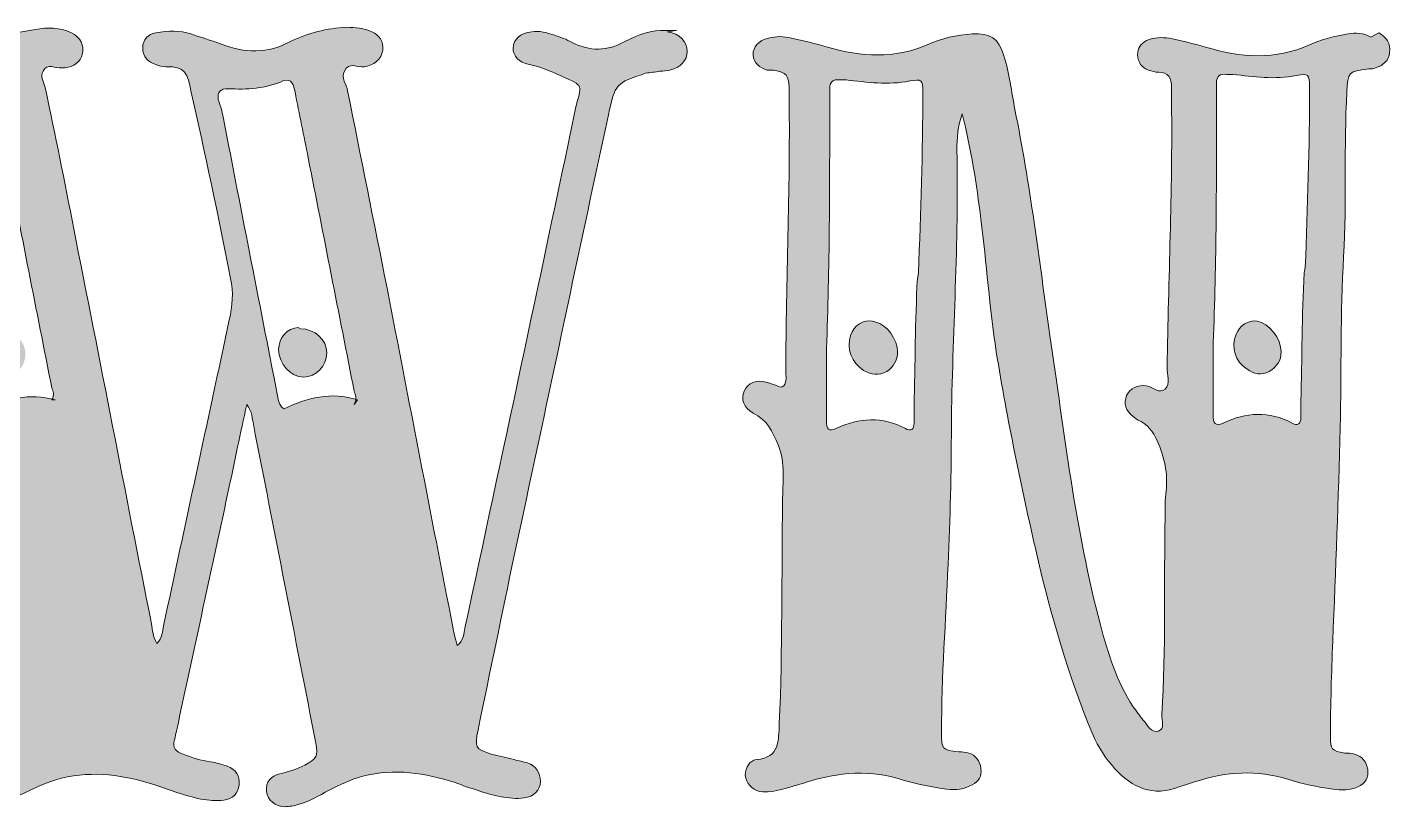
# Model space of a CAD drawing. Header units: inches. Extents: x 199 to 881, y -919 to -164.
# Drawn here: x 529.5 to 838, y -913.8 to -737.5 of the extents above; entities that cross this region are included whole.
import ezdxf

# ---------------------------------------------------------------- set-up
doc = ezdxf.new("R2010")
doc.units = ezdxf.units.IN
doc.header["$MEASUREMENT"] = 0
doc.layers.add('Layer 1', color=7, linetype='Continuous')

# ---------------------------------------------------------------- blocks, each defined once
blk = doc.blocks.new('block 6')
at = {"layer": 'Layer 1', "true_color": 0x040404}
h = blk.add_hatch(color=18, dxfattribs=at)
h.dxf.hatch_style = 2
edge = h.paths.add_edge_path()
edge.add_spline(control_points=[(674.41, -738.53), (677.14, -739.03), (678.87, -740.76), (678.87, -742.99), (678.87, -744.97), (677.38, -746.71), (674.91, -747.2), (674.16, -747.45), (673.42, -747.45), (672.67, -747.45), (671.68, -747.7), (670.44, -747.7), (669.45, -747.95), (662.76, -750.18), (662.51, -750.18), (661.02, -757.37), (653.83, -790.59), (646.89, -823.81), (639.7, -857.02), (636.98, -870.16), (634.25, -883.3), (631.52, -896.44), (630.78, -900.41), (630.78, -900.65), (634.5, -901.9), (636.23, -902.39), (637.97, -902.64), (639.7, -903.14), (640.7, -903.38), (641.69, -903.63), (642.68, -903.88), (644.66, -904.62), (645.65, -906.11), (645.65, -908.09), (645.65, -910.07), (644.17, -911.56), (641.93, -911.81), (640.2, -912.06), (638.46, -911.81), (636.73, -911.56), (633.26, -910.82), (629.79, -909.58), (626.32, -908.34), (619.62, -906.11), (612.68, -905.12), (605.49, -906.85), (602.77, -907.6), (600.29, -908.84), (597.81, -910.07), (595.58, -911.31), (593.34, -912.55), (590.87, -913.3), (589.87, -913.55), (588.88, -913.79), (587.89, -913.79), (585.66, -913.79), (583.92, -912.31), (583.68, -910.32), (583.43, -908.09), (584.67, -906.85), (586.65, -906.36), (588.64, -905.86), (590.62, -905.37), (592.35, -904.37), (595.08, -902.89), (595.33, -902.39), (594.83, -899.41), (590.12, -875.37), (585.41, -851.32), (580.7, -827.28), (580.45, -826.04), (580.45, -824.55), (579.22, -822.81), (577.73, -829.51), (576.49, -835.46), (575.25, -841.41), (571.28, -859.75), (567.32, -878.1), (563.35, -896.44), (563.1, -897.18), (563.1, -897.93), (562.85, -898.67), (562.36, -900.41), (563.1, -901.4), (564.84, -901.9), (566.82, -902.64), (568.8, -903.38), (571.03, -903.63), (572.27, -903.88), (573.51, -904.13), (574.75, -904.62), (576.74, -905.37), (577.73, -906.85), (577.48, -908.84), (577.23, -910.82), (575.99, -912.06), (574.01, -912.31), (572.27, -912.55), (570.54, -912.31), (568.8, -912.06), (565.33, -911.31), (561.86, -910.07), (558.39, -908.84), (551.45, -906.61), (544.51, -905.61), (537.32, -907.35), (534.35, -908.09), (531.62, -909.33), (529.14, -910.57), (526.91, -911.56), (524.68, -912.55), (522.2, -913.05), (521.21, -913.3), (520.21, -913.55), (519.22, -913.55), (517.24, -913.55), (515.75, -912.31), (515.5, -910.57), (515.26, -908.84), (516.25, -907.35), (518.23, -906.61), (519.97, -905.86), (521.7, -905.61), (523.44, -904.87), (527.4, -903.14), (527.65, -902.64), (526.91, -898.67), (523.69, -882.06), (520.46, -865.45), (517.24, -848.85), (516.25, -843.39), (515.26, -837.94), (514.26, -832.48), (513.27, -826.78), (510.8, -822.57), (504.84, -821.08), (502.86, -820.58), (501.87, -819.1), (502.12, -817.11), (502.37, -815.13), (503.85, -813.89), (506.33, -813.64), (510.55, -813.15), (510.55, -813.15), (509.8, -808.68), (506.08, -789.84), (502.61, -771), (498.15, -752.41), (497.16, -748.2), (496.66, -746.21), (491.95, -746.46), (491.71, -746.46), (491.46, -746.46), (491.21, -746.46), (488.73, -745.96), (487.49, -744.48), (487.49, -742.49), (487.49, -740.51), (488.98, -739.03), (491.46, -738.78), (493.94, -738.53), (496.42, -738.53), (498.9, -739.27), (501.13, -740.02), (503.36, -740.76), (505.59, -741.5), (510.8, -743.49), (516, -743.73), (521.21, -741.01), (524.43, -739.27), (527.9, -738.53), (531.37, -738.03), (534.1, -737.54), (536.82, -737.54), (539.55, -738.78), (541.53, -739.77), (542.53, -741.75), (542.03, -743.49), (541.53, -745.47), (540.05, -746.46), (538.06, -746.71), (537.82, -746.71), (537.57, -746.71), (537.32, -746.71), (535.83, -746.96), (534.1, -745.47), (533.11, -747.45), (532.36, -748.69), (533.35, -749.93), (533.6, -751.17), (535.83, -761.83), (538.06, -772.49), (540.05, -783.15), (546, -812.9), (551.7, -842.65), (557.65, -872.4), (557.9, -873.88), (557.9, -875.37), (558.89, -876.86), (560.13, -875.62), (560.13, -874.13), (560.37, -872.89), (565.33, -849.84), (570.29, -826.78), (575.25, -803.73), (575.99, -800.5), (576.24, -797.53), (575.5, -794.31), (572.77, -780.18), (569.79, -766.04), (566.57, -751.92), (565.83, -748.2), (565.33, -746.21), (560.87, -746.46), (560.13, -746.46), (559.38, -746.21), (558.64, -745.96), (556.9, -745.47), (555.67, -744.23), (555.67, -742.25), (555.67, -740.26), (556.9, -739.03), (558.64, -738.78), (561.37, -738.28), (564.09, -738.28), (566.57, -739.03), (568.8, -739.77), (571.03, -740.51), (573.26, -741.26), (578.72, -743.49), (583.92, -743.49), (589.13, -740.76), (593.1, -738.78), (597.31, -737.79), (601.77, -737.54), (603.76, -737.54), (605.74, -737.79), (607.48, -738.53), (609.21, -739.27), (610.2, -740.76), (609.96, -742.74), (609.71, -744.73), (607.97, -746.21), (605.74, -746.46), (604.25, -746.71), (602.27, -745.22), (601.28, -747.45), (600.53, -748.94), (601.77, -750.43), (602.02, -751.92), (605, -766.79), (607.97, -781.66), (610.95, -796.54), (615.9, -822.07), (620.86, -847.61), (625.82, -873.14), (626.07, -874.38), (626.32, -875.62), (626.81, -877.35), (628.3, -876.11), (628.3, -874.63), (628.55, -873.39), (636.98, -834.22), (645.4, -795.05), (653.59, -755.88), (654.83, -750.43), (655.82, -750.92), (650.11, -748.45), (647.88, -747.45), (645.65, -746.46), (643.17, -745.96), (640.7, -745.47), (639.45, -743.98), (639.45, -742.25), (639.45, -740.26), (641.19, -738.78), (643.67, -738.53), (645.4, -738.28), (647.14, -738.78), (648.63, -739.27), (650.11, -739.77), (651.6, -740.26), (652.84, -741.01), (656.81, -742.99), (660.77, -742.99), (664.74, -740.76), (667.72, -739.27), (670.69, -738.03), (674.16, -738.28), (674.91, -738.28), (675.65, -738.28), (676.39, -738.28), (676.39, -738.28), (674.41, -738.53), (674.41, -738.53)], knot_values=[0, 0, 0, 0, 1, 1, 1, 2, 2, 2, 3, 3, 3, 4, 4, 4, 5, 5, 5, 6, 6, 6, 7, 7, 7, 8, 8, 8, 9, 9, 9, 10, 10, 10, 11, 11, 11, 12, 12, 12, 13, 13, 13, 14, 14, 14, 15, 15, 15, 16, 16, 16, 17, 17, 17, 18, 18, 18, 19, 19, 19, 20, 20, 20, 21, 21, 21, 22, 22, 22, 23, 23, 23, 24, 24, 24, 25, 25, 25, 26, 26, 26, 27, 27, 27, 28, 28, 28, 29, 29, 29, 30, 30, 30, 31, 31, 31, 32, 32, 32, 33, 33, 33, 34, 34, 34, 35, 35, 35, 36, 36, 36, 37, 37, 37, 38, 38, 38, 39, 39, 39, 40, 40, 40, 41, 41, 41, 42, 42, 42, 43, 43, 43, 44, 44, 44, 45, 45, 45, 46, 46, 46, 47, 47, 47, 48, 48, 48, 49, 49, 49, 50, 50, 50, 51, 51, 51, 52, 52, 52, 53, 53, 53, 54, 54, 54, 55, 55, 55, 56, 56, 56, 57, 57, 57, 58, 58, 58, 59, 59, 59, 60, 60, 60, 61, 61, 61, 62, 62, 62, 63, 63, 63, 64, 64, 64, 65, 65, 65, 66, 66, 66, 67, 67, 67, 68, 68, 68, 69, 69, 69, 70, 70, 70, 71, 71, 71, 72, 72, 72, 73, 73, 73, 74, 74, 74, 75, 75, 75, 76, 76, 76, 77, 77, 77, 78, 78, 78, 79, 79, 79, 80, 80, 80, 81, 81, 81, 82, 82, 82, 83, 83, 83, 84, 84, 84, 85, 85, 85, 86, 86, 86, 87, 87, 87, 88, 88, 88, 89, 89, 89, 90, 90, 90, 91, 91, 91, 92, 92, 92, 93, 93, 93, 94, 94, 94, 95, 95, 95, 96, 96, 96, 97, 97, 97, 98, 98, 98, 98], degree=3, periodic=1)
edge = h.paths.add_edge_path()
edge.add_spline(control_points=[(535.09, -821.82), (535.83, -820.58), (535.34, -819.84), (535.09, -819.1), (531.62, -801.49), (528.15, -783.89), (524.68, -766.29), (523.69, -761.58), (522.69, -756.87), (521.7, -752.16), (521.21, -749.44), (520.96, -749.19), (518.23, -750.18), (515.5, -751.17), (512.78, -751.67), (509.8, -751.42), (502.86, -751.17), (504.35, -752.41), (505.34, -757.12), (509.55, -778.44), (513.77, -799.76), (517.98, -821.08), (518.23, -822.07), (518.23, -823.31), (519.47, -824.3), (524.68, -821.57), (530.13, -820.09), (535.83, -821.82), (535.83, -821.82), (535.09, -821.82), (535.09, -821.82)], knot_values=[0, 0, 0, 0, 1, 1, 1, 2, 2, 2, 3, 3, 3, 4, 4, 4, 5, 5, 5, 6, 6, 6, 7, 7, 7, 8, 8, 8, 9, 9, 9, 10, 10, 10, 10], degree=3, periodic=1)
edge = h.paths.add_edge_path()
edge.add_spline(control_points=[(522.94, -805.96), (526.41, -805.96), (529.14, -808.44), (529.14, -811.41), (529.14, -814.39), (526.66, -816.87), (523.93, -816.87), (520.96, -816.87), (518.23, -813.89), (518.23, -810.67), (518.23, -807.94), (520.21, -805.71), (522.69, -805.71), (522.69, -805.71), (522.94, -805.96), (522.94, -805.96)], knot_values=[0, 0, 0, 0, 1, 1, 1, 2, 2, 2, 3, 3, 3, 4, 4, 4, 5, 5, 5, 5], degree=3, periodic=1)
edge = h.paths.add_edge_path()
edge.add_spline(control_points=[(603.51, -822.81), (604.25, -821.33), (603.76, -820.58), (603.51, -819.84), (600.04, -802.24), (596.57, -784.64), (593.1, -767.04), (592.11, -762.08), (591.11, -757.12), (590.12, -752.16), (589.87, -750.68), (589.38, -748.94), (587.4, -749.68), (583.43, -751.42), (579.22, -751.67), (575, -751.42), (573.26, -751.42), (572.52, -752.16), (572.77, -753.9), (573.02, -754.64), (573.26, -755.39), (573.51, -756.13), (577.73, -777.7), (581.94, -799.26), (586.16, -820.83), (586.41, -821.82), (586.41, -823.06), (587.64, -823.81), (592.85, -821.33), (598.3, -819.84), (604.25, -821.82), (604.25, -821.82), (603.51, -822.81), (603.51, -822.81)], knot_values=[0, 0, 0, 0, 1, 1, 1, 2, 2, 2, 3, 3, 3, 4, 4, 4, 5, 5, 5, 6, 6, 6, 7, 7, 7, 8, 8, 8, 9, 9, 9, 10, 10, 10, 11, 11, 11, 11], degree=3, periodic=1)
edge = h.paths.add_edge_path()
edge.add_spline(control_points=[(591.36, -805.71), (594.58, -805.71), (597.31, -808.19), (597.31, -811.16), (597.31, -814.14), (594.83, -816.62), (592.11, -816.62), (589.13, -816.62), (586.41, -813.64), (586.41, -810.42), (586.41, -807.69), (588.39, -805.46), (590.87, -805.46), (590.87, -805.46), (591.36, -805.71), (591.36, -805.71)], knot_values=[0, 0, 0, 0, 1, 1, 1, 2, 2, 2, 3, 3, 3, 4, 4, 4, 5, 5, 5, 5], degree=3, periodic=1)
h = blk.add_hatch(color=18, dxfattribs=at)
h.dxf.hatch_style = 2
edge = h.paths.add_edge_path()
edge.add_spline(control_points=[(835.29, -738.78), (837.02, -739.77), (838.02, -741.26), (837.77, -743.24), (837.52, -745.22), (836.28, -746.21), (834.54, -746.71), (834.05, -746.96), (833.55, -746.96), (833.06, -746.96), (828.35, -747.45), (828.35, -747.7), (828.1, -752.16), (827.36, -764.56), (828.1, -776.95), (827.36, -789.35), (826.61, -802.24), (826.86, -815.13), (826.61, -828.02), (826.12, -844.13), (825.62, -860.25), (824.88, -876.36), (824.63, -883.55), (824.38, -890.74), (824.38, -897.93), (824.38, -900.9), (824.63, -901.15), (827.6, -901.65), (828.35, -901.65), (829.09, -901.65), (829.83, -901.9), (831.57, -902.39), (832.56, -903.63), (832.81, -905.37), (833.06, -907.1), (832.31, -908.59), (830.58, -909.33), (828.84, -910.07), (826.86, -910.07), (824.88, -909.83), (821.4, -909.33), (817.93, -908.59), (814.71, -907.6), (807.77, -905.37), (800.83, -905.86), (793.89, -908.09), (792.65, -908.59), (791.41, -908.84), (790.17, -909.33), (784.22, -911.56), (779.51, -909.58), (775.54, -905.12), (773.56, -902.89), (771.83, -900.41), (770.59, -897.43), (765.13, -884.29), (761.17, -870.66), (757.94, -856.78), (754.47, -841.65), (751.25, -826.29), (748.77, -810.91), (747.28, -801), (746.54, -790.84), (745.3, -780.92), (744.31, -772.99), (743.07, -765.05), (741.09, -757.12), (740.09, -759.85), (739.85, -762.58), (739.85, -765.3), (740.34, -786.13), (738.86, -806.95), (738.61, -827.77), (738.61, -838.19), (738.36, -848.6), (737.86, -859.01), (737.37, -871.65), (736.38, -884.29), (736.38, -896.94), (736.38, -900.9), (736.38, -900.9), (740.34, -901.4), (741.09, -901.4), (741.83, -901.4), (742.57, -901.65), (744.06, -902.14), (745.05, -903.38), (745.3, -905.12), (745.55, -906.85), (744.8, -908.09), (743.32, -908.84), (741.58, -909.83), (739.6, -910.07), (737.62, -909.83), (734.39, -909.33), (731.17, -908.84), (727.95, -907.84), (720.51, -905.37), (713.07, -905.86), (705.64, -908.34), (703.9, -908.84), (702.17, -909.33), (700.43, -909.83), (698.69, -910.32), (696.96, -910.57), (695.22, -910.32), (693.49, -909.83), (692.25, -908.59), (692, -906.61), (692, -904.87), (692.99, -903.38), (694.48, -903.14), (699.93, -902.64), (699.44, -898.92), (699.69, -894.95), (700.43, -878.34), (700.18, -861.49), (700.43, -844.63), (700.43, -840.42), (701.17, -836.2), (699.44, -831.99), (698.2, -829.01), (696.96, -826.29), (693.74, -824.8), (691.51, -823.56), (691.01, -821.57), (691.75, -819.84), (692.5, -817.86), (694.48, -817.11), (696.96, -817.86), (697.7, -818.1), (698.45, -818.35), (699.19, -818.6), (699.69, -818.85), (700.18, -819.1), (700.68, -818.6), (701.42, -817.61), (701.17, -816.37), (701.17, -815.13), (701.17, -794.8), (702.17, -774.47), (701.92, -754.15), (701.92, -753.15), (701.92, -752.16), (701.92, -751.17), (701.67, -748.2), (701.42, -747.95), (698.45, -747.2), (697.95, -747.2), (697.45, -747.2), (696.96, -747.2), (695.22, -746.71), (693.99, -745.72), (693.74, -743.73), (693.74, -742), (694.98, -740.51), (697.21, -740.02), (698.94, -739.52), (700.68, -739.52), (702.41, -740.02), (705.14, -740.51), (707.87, -741.26), (710.59, -742), (718.28, -744.23), (725.72, -744.73), (733.15, -741.5), (736.38, -740.02), (739.85, -739.27), (743.32, -739.03), (747.53, -738.78), (749.27, -740.02), (750.51, -743.98), (751.75, -747.95), (752.24, -752.16), (752.98, -756.13), (756.45, -772.99), (758.44, -790.09), (760.92, -807.2), (764.14, -829.01), (766.62, -851.08), (772.32, -872.64), (774.06, -879.09), (776.04, -885.53), (779.76, -891.24), (780.5, -892.23), (781.25, -893.22), (781.99, -894.21), (782.98, -895.2), (783.72, -897.18), (785.46, -896.69), (786.95, -896.19), (786.2, -894.21), (786.2, -892.97), (787.19, -878.1), (786.7, -863.22), (786.95, -848.35), (786.95, -846.37), (786.95, -844.38), (787.19, -842.4), (787.69, -838.43), (786.7, -834.71), (785.21, -831), (784.22, -829.01), (782.98, -827.28), (780.75, -826.29), (780.25, -826.04), (780.01, -825.79), (779.76, -825.54), (778.02, -824.3), (777.53, -822.57), (778.27, -820.83), (779.01, -819.1), (780.75, -818.35), (782.73, -818.6), (784.22, -818.85), (785.71, -820.58), (786.95, -819.34), (788.19, -818.1), (787.44, -816.12), (787.44, -814.39), (787.69, -794.55), (788.68, -774.72), (788.43, -754.89), (788.43, -753.65), (788.43, -752.41), (788.43, -751.17), (788.43, -748.94), (787.69, -747.7), (785.46, -747.7), (784.72, -747.7), (783.97, -747.45), (783.23, -747.2), (781.74, -746.71), (780.75, -745.47), (780.75, -743.73), (780.75, -742.25), (781.49, -741.26), (782.73, -740.51), (784.47, -739.77), (786.2, -739.77), (787.94, -740.02), (790.67, -740.51), (793.39, -741.26), (796.12, -742), (804.05, -744.48), (811.98, -744.97), (819.67, -741.5), (822.4, -740.26), (825.37, -739.52), (828.35, -739.03), (830.08, -738.78), (831.82, -738.78), (833.55, -739.77), (833.55, -739.77), (835.29, -738.78), (835.29, -738.78)], knot_values=[0, 0, 0, 0, 1, 1, 1, 2, 2, 2, 3, 3, 3, 4, 4, 4, 5, 5, 5, 6, 6, 6, 7, 7, 7, 8, 8, 8, 9, 9, 9, 10, 10, 10, 11, 11, 11, 12, 12, 12, 13, 13, 13, 14, 14, 14, 15, 15, 15, 16, 16, 16, 17, 17, 17, 18, 18, 18, 19, 19, 19, 20, 20, 20, 21, 21, 21, 22, 22, 22, 23, 23, 23, 24, 24, 24, 25, 25, 25, 26, 26, 26, 27, 27, 27, 28, 28, 28, 29, 29, 29, 30, 30, 30, 31, 31, 31, 32, 32, 32, 33, 33, 33, 34, 34, 34, 35, 35, 35, 36, 36, 36, 37, 37, 37, 38, 38, 38, 39, 39, 39, 40, 40, 40, 41, 41, 41, 42, 42, 42, 43, 43, 43, 44, 44, 44, 45, 45, 45, 46, 46, 46, 47, 47, 47, 48, 48, 48, 49, 49, 49, 50, 50, 50, 51, 51, 51, 52, 52, 52, 53, 53, 53, 54, 54, 54, 55, 55, 55, 56, 56, 56, 57, 57, 57, 58, 58, 58, 59, 59, 59, 60, 60, 60, 61, 61, 61, 62, 62, 62, 63, 63, 63, 64, 64, 64, 65, 65, 65, 66, 66, 66, 67, 67, 67, 68, 68, 68, 69, 69, 69, 70, 70, 70, 71, 71, 71, 72, 72, 72, 73, 73, 73, 74, 74, 74, 75, 75, 75, 76, 76, 76, 77, 77, 77, 78, 78, 78, 79, 79, 79, 80, 80, 80, 81, 81, 81, 82, 82, 82, 83, 83, 83, 84, 84, 84, 85, 85, 85, 85], degree=3, periodic=1)
edge = h.paths.add_edge_path()
edge.add_spline(control_points=[(731.17, -793.07), (731.66, -779.43), (732.16, -765.8), (732.16, -752.16), (732.16, -749.44), (731.91, -749.19), (729.19, -749.68), (724.23, -750.68), (719.52, -749.93), (714.81, -749.44), (714.31, -749.44), (713.82, -749.44), (713.32, -749.44), (711.83, -749.19), (711.09, -749.93), (711.09, -751.42), (711.09, -752.16), (711.09, -752.91), (711.09, -753.65), (711.09, -772.99), (711.09, -792.32), (710.35, -810.17), (710.35, -816.37), (710.35, -821.33), (710.35, -826.29), (710.35, -828.52), (710.84, -829.01), (712.58, -828.27), (717.78, -825.79), (722.99, -825.54), (728.2, -828.27), (729.43, -829.01), (730.18, -828.52), (730.18, -827.03), (730.18, -825.79), (730.18, -824.55), (730.18, -823.31), (730.43, -813.64), (730.43, -803.98), (730.92, -794.31), (730.92, -794.31), (731.17, -793.07), (731.17, -793.07)], knot_values=[0, 0, 0, 0, 1, 1, 1, 2, 2, 2, 3, 3, 3, 4, 4, 4, 5, 5, 5, 6, 6, 6, 7, 7, 7, 8, 8, 8, 9, 9, 9, 10, 10, 10, 11, 11, 11, 12, 12, 12, 13, 13, 13, 14, 14, 14, 14], degree=3, periodic=1)
edge = h.paths.add_edge_path()
edge.add_spline(control_points=[(721.5, -804.22), (723.98, -804.72), (726.46, -808.19), (726.46, -810.91), (726.46, -812.9), (725.47, -814.39), (723.98, -815.38), (722.24, -816.37), (720.51, -816.12), (718.77, -815.13), (716.05, -813.39), (714.81, -810.17), (715.8, -807.2), (716.54, -804.97), (718.77, -803.48), (720.76, -803.98), (720.76, -803.98), (721.5, -804.22), (721.5, -804.22)], knot_values=[0, 0, 0, 0, 1, 1, 1, 2, 2, 2, 3, 3, 3, 4, 4, 4, 5, 5, 5, 6, 6, 6, 6], degree=3, periodic=1)
edge = h.paths.add_edge_path()
edge.add_spline(control_points=[(818.68, -791.83), (819.17, -778.19), (819.67, -764.56), (819.67, -750.92), (819.67, -748.2), (819.42, -747.95), (816.7, -748.45), (811.74, -749.44), (807.03, -748.69), (802.32, -748.2), (801.82, -748.2), (801.33, -748.2), (800.83, -748.2), (799.34, -747.95), (798.6, -748.69), (798.6, -750.18), (798.6, -750.92), (798.6, -751.67), (798.6, -752.41), (798.6, -771.75), (798.6, -791.08), (797.85, -808.93), (797.85, -815.13), (797.85, -820.09), (797.85, -825.05), (797.85, -827.28), (798.35, -827.77), (800.09, -827.03), (805.29, -824.55), (810.5, -824.3), (815.7, -827.03), (816.94, -827.77), (817.69, -827.28), (817.69, -825.79), (817.69, -824.55), (817.69, -823.31), (817.69, -822.07), (817.93, -812.4), (817.93, -802.73), (818.43, -793.07), (818.43, -793.07), (818.68, -791.83), (818.68, -791.83)], knot_values=[0, 0, 0, 0, 1, 1, 1, 2, 2, 2, 3, 3, 3, 4, 4, 4, 5, 5, 5, 6, 6, 6, 7, 7, 7, 8, 8, 8, 9, 9, 9, 10, 10, 10, 11, 11, 11, 12, 12, 12, 13, 13, 13, 14, 14, 14, 14], degree=3, periodic=1)
edge = h.paths.add_edge_path()
edge.add_spline(control_points=[(813.23, -810.91), (813.23, -812.9), (812.23, -814.39), (810.5, -815.38), (808.76, -816.37), (807.03, -815.87), (805.54, -814.88), (802.81, -813.15), (801.82, -809.92), (803.06, -806.95), (803.81, -804.97), (805.79, -803.73), (807.77, -803.98), (810.5, -804.47), (813.23, -807.94), (813.23, -810.91)], knot_values=[0, 0, 0, 0, 1, 1, 1, 2, 2, 2, 3, 3, 3, 4, 4, 4, 5, 5, 5, 5], degree=3, periodic=1)
at = {"layer": 'Layer 1', "lineweight": 0}
for points, knots in [([(674.41, -738.53), (677.14, -739.03), (678.87, -740.76), (678.87, -742.99), (678.87, -744.97), (677.38, -746.71), (674.91, -747.2), (674.16, -747.45), (673.42, -747.45), (672.67, -747.45), (671.68, -747.7), (670.44, -747.7), (669.45, -747.95), (662.76, -750.18), (662.51, -750.18), (661.02, -757.37), (653.83, -790.59), (646.89, -823.81), (639.7, -857.02), (636.98, -870.16), (634.25, -883.3), (631.52, -896.44), (630.78, -900.41), (630.78, -900.65), (634.5, -901.9), (636.23, -902.39), (637.97, -902.64), (639.7, -903.14), (640.7, -903.38), (641.69, -903.63), (642.68, -903.88), (644.66, -904.62), (645.65, -906.11), (645.65, -908.09), (645.65, -910.07), (644.17, -911.56), (641.93, -911.81), (640.2, -912.06), (638.46, -911.81), (636.73, -911.56), (633.26, -910.82), (629.79, -909.58), (626.32, -908.34), (619.62, -906.11), (612.68, -905.12), (605.49, -906.85), (602.77, -907.6), (600.29, -908.84), (597.81, -910.07), (595.58, -911.31), (593.34, -912.55), (590.87, -913.3), (589.87, -913.55), (588.88, -913.79), (587.89, -913.79), (585.66, -913.79), (583.92, -912.31), (583.68, -910.32), (583.43, -908.09), (584.67, -906.85), (586.65, -906.36), (588.64, -905.86), (590.62, -905.37), (592.35, -904.37), (595.08, -902.89), (595.33, -902.39), (594.83, -899.41), (590.12, -875.37), (585.41, -851.32), (580.7, -827.28), (580.45, -826.04), (580.45, -824.55), (579.22, -822.81), (577.73, -829.51), (576.49, -835.46), (575.25, -841.41), (571.28, -859.75), (567.32, -878.1), (563.35, -896.44), (563.1, -897.18), (563.1, -897.93), (562.85, -898.67), (562.36, -900.41), (563.1, -901.4), (564.84, -901.9), (566.82, -902.64), (568.8, -903.38), (571.03, -903.63), (572.27, -903.88), (573.51, -904.13), (574.75, -904.62), (576.74, -905.37), (577.73, -906.85), (577.48, -908.84), (577.23, -910.82), (575.99, -912.06), (574.01, -912.31), (572.27, -912.55), (570.54, -912.31), (568.8, -912.06), (565.33, -911.31), (561.86, -910.07), (558.39, -908.84), (551.45, -906.61), (544.51, -905.61), (537.32, -907.35), (534.35, -908.09), (531.62, -909.33), (529.14, -910.57), (526.91, -911.56), (524.68, -912.55), (522.2, -913.05), (521.21, -913.3), (520.21, -913.55), (519.22, -913.55), (517.24, -913.55), (515.75, -912.31), (515.5, -910.57), (515.26, -908.84), (516.25, -907.35), (518.23, -906.61), (519.97, -905.86), (521.7, -905.61), (523.44, -904.87), (527.4, -903.14), (527.65, -902.64), (526.91, -898.67), (523.69, -882.06), (520.46, -865.45), (517.24, -848.85), (516.25, -843.39), (515.26, -837.94), (514.26, -832.48), (513.27, -826.78), (510.8, -822.57), (504.84, -821.08), (502.86, -820.58), (501.87, -819.1), (502.12, -817.11), (502.37, -815.13), (503.85, -813.89), (506.33, -813.64), (510.55, -813.15), (510.55, -813.15), (509.8, -808.68), (506.08, -789.84), (502.61, -771), (498.15, -752.41), (497.16, -748.2), (496.66, -746.21), (491.95, -746.46), (491.71, -746.46), (491.46, -746.46), (491.21, -746.46), (488.73, -745.96), (487.49, -744.48), (487.49, -742.49), (487.49, -740.51), (488.98, -739.03), (491.46, -738.78), (493.94, -738.53), (496.42, -738.53), (498.9, -739.27), (501.13, -740.02), (503.36, -740.76), (505.59, -741.5), (510.8, -743.49), (516, -743.73), (521.21, -741.01), (524.43, -739.27), (527.9, -738.53), (531.37, -738.03), (534.1, -737.54), (536.82, -737.54), (539.55, -738.78), (541.53, -739.77), (542.53, -741.75), (542.03, -743.49), (541.53, -745.47), (540.05, -746.46), (538.06, -746.71), (537.82, -746.71), (537.57, -746.71), (537.32, -746.71), (535.83, -746.96), (534.1, -745.47), (533.11, -747.45), (532.36, -748.69), (533.35, -749.93), (533.6, -751.17), (535.83, -761.83), (538.06, -772.49), (540.05, -783.15), (546, -812.9), (551.7, -842.65), (557.65, -872.4), (557.9, -873.88), (557.9, -875.37), (558.89, -876.86), (560.13, -875.62), (560.13, -874.13), (560.37, -872.89), (565.33, -849.84), (570.29, -826.78), (575.25, -803.73), (575.99, -800.5), (576.24, -797.53), (575.5, -794.31), (572.77, -780.18), (569.79, -766.04), (566.57, -751.92), (565.83, -748.2), (565.33, -746.21), (560.87, -746.46), (560.13, -746.46), (559.38, -746.21), (558.64, -745.96), (556.9, -745.47), (555.67, -744.23), (555.67, -742.25), (555.67, -740.26), (556.9, -739.03), (558.64, -738.78), (561.37, -738.28), (564.09, -738.28), (566.57, -739.03), (568.8, -739.77), (571.03, -740.51), (573.26, -741.26), (578.72, -743.49), (583.92, -743.49), (589.13, -740.76), (593.1, -738.78), (597.31, -737.79), (601.77, -737.54), (603.76, -737.54), (605.74, -737.79), (607.48, -738.53), (609.21, -739.27), (610.2, -740.76), (609.96, -742.74), (609.71, -744.73), (607.97, -746.21), (605.74, -746.46), (604.25, -746.71), (602.27, -745.22), (601.28, -747.45), (600.53, -748.94), (601.77, -750.43), (602.02, -751.92), (605, -766.79), (607.97, -781.66), (610.95, -796.54), (615.9, -822.07), (620.86, -847.61), (625.82, -873.14), (626.07, -874.38), (626.32, -875.62), (626.81, -877.35), (628.3, -876.11), (628.3, -874.63), (628.55, -873.39), (636.98, -834.22), (645.4, -795.05), (653.59, -755.88), (654.83, -750.43), (655.82, -750.92), (650.11, -748.45), (647.88, -747.45), (645.65, -746.46), (643.17, -745.96), (640.7, -745.47), (639.45, -743.98), (639.45, -742.25), (639.45, -740.26), (641.19, -738.78), (643.67, -738.53), (645.4, -738.28), (647.14, -738.78), (648.63, -739.27), (650.11, -739.77), (651.6, -740.26), (652.84, -741.01), (656.81, -742.99), (660.77, -742.99), (664.74, -740.76), (667.72, -739.27), (670.69, -738.03), (674.16, -738.28), (674.91, -738.28), (675.65, -738.28), (676.39, -738.28), (676.39, -738.28), (674.41, -738.53), (674.41, -738.53)], [0, 0, 0, 0, 1, 1, 1, 2, 2, 2, 3, 3, 3, 4, 4, 4, 5, 5, 5, 6, 6, 6, 7, 7, 7, 8, 8, 8, 9, 9, 9, 10, 10, 10, 11, 11, 11, 12, 12, 12, 13, 13, 13, 14, 14, 14, 15, 15, 15, 16, 16, 16, 17, 17, 17, 18, 18, 18, 19, 19, 19, 20, 20, 20, 21, 21, 21, 22, 22, 22, 23, 23, 23, 24, 24, 24, 25, 25, 25, 26, 26, 26, 27, 27, 27, 28, 28, 28, 29, 29, 29, 30, 30, 30, 31, 31, 31, 32, 32, 32, 33, 33, 33, 34, 34, 34, 35, 35, 35, 36, 36, 36, 37, 37, 37, 38, 38, 38, 39, 39, 39, 40, 40, 40, 41, 41, 41, 42, 42, 42, 43, 43, 43, 44, 44, 44, 45, 45, 45, 46, 46, 46, 47, 47, 47, 48, 48, 48, 49, 49, 49, 50, 50, 50, 51, 51, 51, 52, 52, 52, 53, 53, 53, 54, 54, 54, 55, 55, 55, 56, 56, 56, 57, 57, 57, 58, 58, 58, 59, 59, 59, 60, 60, 60, 61, 61, 61, 62, 62, 62, 63, 63, 63, 64, 64, 64, 65, 65, 65, 66, 66, 66, 67, 67, 67, 68, 68, 68, 69, 69, 69, 70, 70, 70, 71, 71, 71, 72, 72, 72, 73, 73, 73, 74, 74, 74, 75, 75, 75, 76, 76, 76, 77, 77, 77, 78, 78, 78, 79, 79, 79, 80, 80, 80, 81, 81, 81, 82, 82, 82, 83, 83, 83, 84, 84, 84, 85, 85, 85, 86, 86, 86, 87, 87, 87, 88, 88, 88, 89, 89, 89, 90, 90, 90, 91, 91, 91, 92, 92, 92, 93, 93, 93, 94, 94, 94, 95, 95, 95, 96, 96, 96, 97, 97, 97, 98, 98, 98, 98]), ([(835.29, -738.78), (837.02, -739.77), (838.02, -741.26), (837.77, -743.24), (837.52, -745.22), (836.28, -746.21), (834.54, -746.71), (834.05, -746.96), (833.55, -746.96), (833.06, -746.96), (828.35, -747.45), (828.35, -747.7), (828.1, -752.16), (827.36, -764.56), (828.1, -776.95), (827.36, -789.35), (826.61, -802.24), (826.86, -815.13), (826.61, -828.02), (826.12, -844.13), (825.62, -860.25), (824.88, -876.36), (824.63, -883.55), (824.38, -890.74), (824.38, -897.93), (824.38, -900.9), (824.63, -901.15), (827.6, -901.65), (828.35, -901.65), (829.09, -901.65), (829.83, -901.9), (831.57, -902.39), (832.56, -903.63), (832.81, -905.37), (833.06, -907.1), (832.31, -908.59), (830.58, -909.33), (828.84, -910.07), (826.86, -910.07), (824.88, -909.83), (821.4, -909.33), (817.93, -908.59), (814.71, -907.6), (807.77, -905.37), (800.83, -905.86), (793.89, -908.09), (792.65, -908.59), (791.41, -908.84), (790.17, -909.33), (784.22, -911.56), (779.51, -909.58), (775.54, -905.12), (773.56, -902.89), (771.83, -900.41), (770.59, -897.43), (765.13, -884.29), (761.17, -870.66), (757.94, -856.78), (754.47, -841.65), (751.25, -826.29), (748.77, -810.91), (747.28, -801), (746.54, -790.84), (745.3, -780.92), (744.31, -772.99), (743.07, -765.05), (741.09, -757.12), (740.09, -759.85), (739.85, -762.58), (739.85, -765.3), (740.34, -786.13), (738.86, -806.95), (738.61, -827.77), (738.61, -838.19), (738.36, -848.6), (737.86, -859.01), (737.37, -871.65), (736.38, -884.29), (736.38, -896.94), (736.38, -900.9), (736.38, -900.9), (740.34, -901.4), (741.09, -901.4), (741.83, -901.4), (742.57, -901.65), (744.06, -902.14), (745.05, -903.38), (745.3, -905.12), (745.55, -906.85), (744.8, -908.09), (743.32, -908.84), (741.58, -909.83), (739.6, -910.07), (737.62, -909.83), (734.39, -909.33), (731.17, -908.84), (727.95, -907.84), (720.51, -905.37), (713.07, -905.86), (705.64, -908.34), (703.9, -908.84), (702.17, -909.33), (700.43, -909.83), (698.69, -910.32), (696.96, -910.57), (695.22, -910.32), (693.49, -909.83), (692.25, -908.59), (692, -906.61), (692, -904.87), (692.99, -903.38), (694.48, -903.14), (699.93, -902.64), (699.44, -898.92), (699.69, -894.95), (700.43, -878.34), (700.18, -861.49), (700.43, -844.63), (700.43, -840.42), (701.17, -836.2), (699.44, -831.99), (698.2, -829.01), (696.96, -826.29), (693.74, -824.8), (691.51, -823.56), (691.01, -821.57), (691.75, -819.84), (692.5, -817.86), (694.48, -817.11), (696.96, -817.86), (697.7, -818.1), (698.45, -818.35), (699.19, -818.6), (699.69, -818.85), (700.18, -819.1), (700.68, -818.6), (701.42, -817.61), (701.17, -816.37), (701.17, -815.13), (701.17, -794.8), (702.17, -774.47), (701.92, -754.15), (701.92, -753.15), (701.92, -752.16), (701.92, -751.17), (701.67, -748.2), (701.42, -747.95), (698.45, -747.2), (697.95, -747.2), (697.45, -747.2), (696.96, -747.2), (695.22, -746.71), (693.99, -745.72), (693.74, -743.73), (693.74, -742), (694.98, -740.51), (697.21, -740.02), (698.94, -739.52), (700.68, -739.52), (702.41, -740.02), (705.14, -740.51), (707.87, -741.26), (710.59, -742), (718.28, -744.23), (725.72, -744.73), (733.15, -741.5), (736.38, -740.02), (739.85, -739.27), (743.32, -739.03), (747.53, -738.78), (749.27, -740.02), (750.51, -743.98), (751.75, -747.95), (752.24, -752.16), (752.98, -756.13), (756.45, -772.99), (758.44, -790.09), (760.92, -807.2), (764.14, -829.01), (766.62, -851.08), (772.32, -872.64), (774.06, -879.09), (776.04, -885.53), (779.76, -891.24), (780.5, -892.23), (781.25, -893.22), (781.99, -894.21), (782.98, -895.2), (783.72, -897.18), (785.46, -896.69), (786.95, -896.19), (786.2, -894.21), (786.2, -892.97), (787.19, -878.1), (786.7, -863.22), (786.95, -848.35), (786.95, -846.37), (786.95, -844.38), (787.19, -842.4), (787.69, -838.43), (786.7, -834.71), (785.21, -831), (784.22, -829.01), (782.98, -827.28), (780.75, -826.29), (780.25, -826.04), (780.01, -825.79), (779.76, -825.54), (778.02, -824.3), (777.53, -822.57), (778.27, -820.83), (779.01, -819.1), (780.75, -818.35), (782.73, -818.6), (784.22, -818.85), (785.71, -820.58), (786.95, -819.34), (788.19, -818.1), (787.44, -816.12), (787.44, -814.39), (787.69, -794.55), (788.68, -774.72), (788.43, -754.89), (788.43, -753.65), (788.43, -752.41), (788.43, -751.17), (788.43, -748.94), (787.69, -747.7), (785.46, -747.7), (784.72, -747.7), (783.97, -747.45), (783.23, -747.2), (781.74, -746.71), (780.75, -745.47), (780.75, -743.73), (780.75, -742.25), (781.49, -741.26), (782.73, -740.51), (784.47, -739.77), (786.2, -739.77), (787.94, -740.02), (790.67, -740.51), (793.39, -741.26), (796.12, -742), (804.05, -744.48), (811.98, -744.97), (819.67, -741.5), (822.4, -740.26), (825.37, -739.52), (828.35, -739.03), (830.08, -738.78), (831.82, -738.78), (833.55, -739.77), (833.55, -739.77), (835.29, -738.78), (835.29, -738.78)], [0, 0, 0, 0, 1, 1, 1, 2, 2, 2, 3, 3, 3, 4, 4, 4, 5, 5, 5, 6, 6, 6, 7, 7, 7, 8, 8, 8, 9, 9, 9, 10, 10, 10, 11, 11, 11, 12, 12, 12, 13, 13, 13, 14, 14, 14, 15, 15, 15, 16, 16, 16, 17, 17, 17, 18, 18, 18, 19, 19, 19, 20, 20, 20, 21, 21, 21, 22, 22, 22, 23, 23, 23, 24, 24, 24, 25, 25, 25, 26, 26, 26, 27, 27, 27, 28, 28, 28, 29, 29, 29, 30, 30, 30, 31, 31, 31, 32, 32, 32, 33, 33, 33, 34, 34, 34, 35, 35, 35, 36, 36, 36, 37, 37, 37, 38, 38, 38, 39, 39, 39, 40, 40, 40, 41, 41, 41, 42, 42, 42, 43, 43, 43, 44, 44, 44, 45, 45, 45, 46, 46, 46, 47, 47, 47, 48, 48, 48, 49, 49, 49, 50, 50, 50, 51, 51, 51, 52, 52, 52, 53, 53, 53, 54, 54, 54, 55, 55, 55, 56, 56, 56, 57, 57, 57, 58, 58, 58, 59, 59, 59, 60, 60, 60, 61, 61, 61, 62, 62, 62, 63, 63, 63, 64, 64, 64, 65, 65, 65, 66, 66, 66, 67, 67, 67, 68, 68, 68, 69, 69, 69, 70, 70, 70, 71, 71, 71, 72, 72, 72, 73, 73, 73, 74, 74, 74, 75, 75, 75, 76, 76, 76, 77, 77, 77, 78, 78, 78, 79, 79, 79, 80, 80, 80, 81, 81, 81, 82, 82, 82, 83, 83, 83, 84, 84, 84, 85, 85, 85, 85]), ([(535.09, -821.82), (535.83, -820.58), (535.34, -819.84), (535.09, -819.1), (531.62, -801.49), (528.15, -783.89), (524.68, -766.29), (523.69, -761.58), (522.69, -756.87), (521.7, -752.16), (521.21, -749.44), (520.96, -749.19), (518.23, -750.18), (515.5, -751.17), (512.78, -751.67), (509.8, -751.42), (502.86, -751.17), (504.35, -752.41), (505.34, -757.12), (509.55, -778.44), (513.77, -799.76), (517.98, -821.08), (518.23, -822.07), (518.23, -823.31), (519.47, -824.3), (524.68, -821.57), (530.13, -820.09), (535.83, -821.82), (535.83, -821.82), (535.09, -821.82), (535.09, -821.82)], [0, 0, 0, 0, 1, 1, 1, 2, 2, 2, 3, 3, 3, 4, 4, 4, 5, 5, 5, 6, 6, 6, 7, 7, 7, 8, 8, 8, 9, 9, 9, 10, 10, 10, 10]), ([(603.51, -822.81), (604.25, -821.33), (603.76, -820.58), (603.51, -819.84), (600.04, -802.24), (596.57, -784.64), (593.1, -767.04), (592.11, -762.08), (591.11, -757.12), (590.12, -752.16), (589.87, -750.68), (589.38, -748.94), (587.4, -749.68), (583.43, -751.42), (579.22, -751.67), (575, -751.42), (573.26, -751.42), (572.52, -752.16), (572.77, -753.9), (573.02, -754.64), (573.26, -755.39), (573.51, -756.13), (577.73, -777.7), (581.94, -799.26), (586.16, -820.83), (586.41, -821.82), (586.41, -823.06), (587.64, -823.81), (592.85, -821.33), (598.3, -819.84), (604.25, -821.82), (604.25, -821.82), (603.51, -822.81), (603.51, -822.81)], [0, 0, 0, 0, 1, 1, 1, 2, 2, 2, 3, 3, 3, 4, 4, 4, 5, 5, 5, 6, 6, 6, 7, 7, 7, 8, 8, 8, 9, 9, 9, 10, 10, 10, 11, 11, 11, 11]), ([(731.17, -793.07), (731.66, -779.43), (732.16, -765.8), (732.16, -752.16), (732.16, -749.44), (731.91, -749.19), (729.19, -749.68), (724.23, -750.68), (719.52, -749.93), (714.81, -749.44), (714.31, -749.44), (713.82, -749.44), (713.32, -749.44), (711.83, -749.19), (711.09, -749.93), (711.09, -751.42), (711.09, -752.16), (711.09, -752.91), (711.09, -753.65), (711.09, -772.99), (711.09, -792.32), (710.35, -810.17), (710.35, -816.37), (710.35, -821.33), (710.35, -826.29), (710.35, -828.52), (710.84, -829.01), (712.58, -828.27), (717.78, -825.79), (722.99, -825.54), (728.2, -828.27), (729.43, -829.01), (730.18, -828.52), (730.18, -827.03), (730.18, -825.79), (730.18, -824.55), (730.18, -823.31), (730.43, -813.64), (730.43, -803.98), (730.92, -794.31), (730.92, -794.31), (731.17, -793.07), (731.17, -793.07)], [0, 0, 0, 0, 1, 1, 1, 2, 2, 2, 3, 3, 3, 4, 4, 4, 5, 5, 5, 6, 6, 6, 7, 7, 7, 8, 8, 8, 9, 9, 9, 10, 10, 10, 11, 11, 11, 12, 12, 12, 13, 13, 13, 14, 14, 14, 14]), ([(818.68, -791.83), (819.17, -778.19), (819.67, -764.56), (819.67, -750.92), (819.67, -748.2), (819.42, -747.95), (816.7, -748.45), (811.74, -749.44), (807.03, -748.69), (802.32, -748.2), (801.82, -748.2), (801.33, -748.2), (800.83, -748.2), (799.34, -747.95), (798.6, -748.69), (798.6, -750.18), (798.6, -750.92), (798.6, -751.67), (798.6, -752.41), (798.6, -771.75), (798.6, -791.08), (797.85, -808.93), (797.85, -815.13), (797.85, -820.09), (797.85, -825.05), (797.85, -827.28), (798.35, -827.77), (800.09, -827.03), (805.29, -824.55), (810.5, -824.3), (815.7, -827.03), (816.94, -827.77), (817.69, -827.28), (817.69, -825.79), (817.69, -824.55), (817.69, -823.31), (817.69, -822.07), (817.93, -812.4), (817.93, -802.73), (818.43, -793.07), (818.43, -793.07), (818.68, -791.83), (818.68, -791.83)], [0, 0, 0, 0, 1, 1, 1, 2, 2, 2, 3, 3, 3, 4, 4, 4, 5, 5, 5, 6, 6, 6, 7, 7, 7, 8, 8, 8, 9, 9, 9, 10, 10, 10, 11, 11, 11, 12, 12, 12, 13, 13, 13, 14, 14, 14, 14]), ([(721.5, -804.22), (723.98, -804.72), (726.46, -808.19), (726.46, -810.91), (726.46, -812.9), (725.47, -814.39), (723.98, -815.38), (722.24, -816.37), (720.51, -816.12), (718.77, -815.13), (716.05, -813.39), (714.81, -810.17), (715.8, -807.2), (716.54, -804.97), (718.77, -803.48), (720.76, -803.98), (720.76, -803.98), (721.5, -804.22), (721.5, -804.22)], [0, 0, 0, 0, 1, 1, 1, 2, 2, 2, 3, 3, 3, 4, 4, 4, 5, 5, 5, 6, 6, 6, 6]), ([(813.23, -810.91), (813.23, -812.9), (812.23, -814.39), (810.5, -815.38), (808.76, -816.37), (807.03, -815.87), (805.54, -814.88), (802.81, -813.15), (801.82, -809.92), (803.06, -806.95), (803.81, -804.97), (805.79, -803.73), (807.77, -803.98), (810.5, -804.47), (813.23, -807.94), (813.23, -810.91)], [0, 0, 0, 0, 1, 1, 1, 2, 2, 2, 3, 3, 3, 4, 4, 4, 5, 5, 5, 5]), ([(591.36, -805.71), (594.58, -805.71), (597.31, -808.19), (597.31, -811.16), (597.31, -814.14), (594.83, -816.62), (592.11, -816.62), (589.13, -816.62), (586.41, -813.64), (586.41, -810.42), (586.41, -807.69), (588.39, -805.46), (590.87, -805.46), (590.87, -805.46), (591.36, -805.71), (591.36, -805.71)], [0, 0, 0, 0, 1, 1, 1, 2, 2, 2, 3, 3, 3, 4, 4, 4, 5, 5, 5, 5])]:
    blk.add_open_spline(points, degree=3, knots=knots, dxfattribs=at)
blk = doc.blocks.new('block 2')
at = {"layer": 'Layer 1'}
blk.add_blockref('block 6', (0, 0), dxfattribs=at)

msp = doc.modelspace()

# ---------------------------------------------------------------- block references
at = {"layer": 'Layer 1'}
msp.add_blockref('block 2', (0, 0), dxfattribs=at)

doc.saveas('drawing.dxf')
